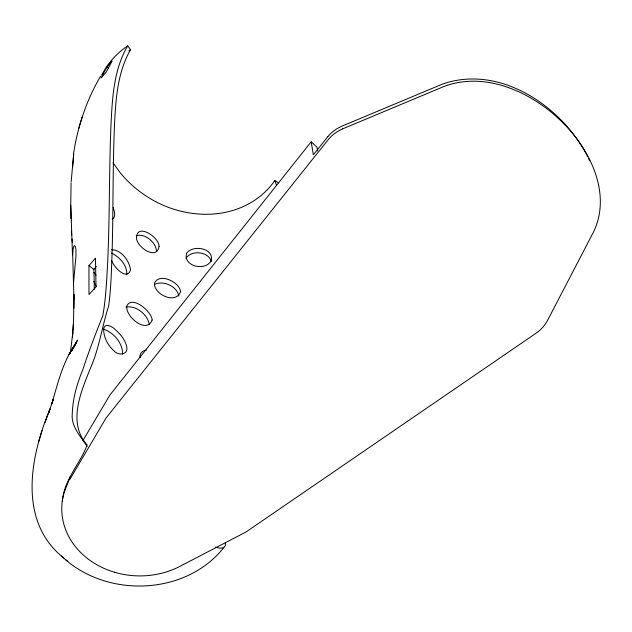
<?xml version="1.0" encoding="UTF-8"?>
<svg xmlns="http://www.w3.org/2000/svg" width="632" height="632" viewBox="0 0 632 632"><rect width="100%" height="100%" fill="white"/><g stroke="black" fill="none" stroke-linecap="round" stroke-linejoin="round"><path stroke-width="0.95" d="M73.96 308.147L73.952 294.575L73.541 320.685L72.419 337.362L73.423 324.516M72.696 166.769L73.683 154.153L71.163 181.645M156.546 251.591C156.183 242.396 145.328 233.208 136.204 235.704M73.628 281.793L76.006 255.589L75.864 248.992L75.319 246.52L74.529 245.619L73.746 246.456L73.122 248.992L72.696 255.146L73.968 299.394M71.084 182.719L70.745 205.305L72.514 254.846M62.457 501.366C63.579 480.099 80.201 463.88 87.137 444.991C66.81 422.287 81.631 390.284 91.182 366.394C99.477 347.087 102.115 326.072 108.617 306.204C110.916 289.977 111.272 273.553 111.943 257.192C113.484 210.614 112.464 163.98 114.866 117.434C116.17 94.287 118.729 70.16 130.516 49.699L127.696 45.891A82.808 78.423 6.2 0 0 105.939 67.695L101.665 75.05M72.791 332.788L70.27 353.58M122.608 354.236C122.956 343.263 113.586 332.393 103.379 329.146M73.581 153.663C77.562 126.432 86.687 99.903 100.606 76.14M114.74 572.3C94.587 566.477 76.132 552.755 67.229 533.447C63.081 524.497 61.162 514.503 61.92 504.66C62.134 494.556 67.182 485.534 70.413 476.386M126.732 274.88C127.506 265.416 119.48 256.742 111.279 252.998M73.091 348.73L75.176 344.337L71.495 351.202L77.594 340.071L68.872 354.592L76.622 342.441C63.042 360.461 57.978 382.787 51.785 404.022L53.262 399.298L48.332 413.715L49.968 409.062C30.225 456.288 17.412 521.361 63.816 558.017M82.223 116.92L78.708 128.596M42.044 430.653L38.497 442.416M44.943 422.642L49.968 409.062M185.958 258.409C191.141 249.648 208.734 251.418 211.349 261.553M186.63 253.242C182.672 266.301 205.621 271.681 211.135 260.629C214.532 248.084 192.57 244.458 186.63 253.242M127.696 45.891C114.108 68.793 112.464 96.214 111.098 122.158C109.028 168.578 109.81 215.085 107.724 261.506C106.69 279.589 105.979 297.791 102.834 315.652C95.574 333.641 88.701 351.795 82.602 370.249C76.812 384.122 72.775 398.76 72.253 413.849C70.974 426.553 80.778 436.554 87.153 446.469M82.982 440.433L109.96 394.961L311.189 141.805L317.011 147.193L317.659 150.945M69.876 479.348L106.136 417.894L328.466 139.356A36.071 33.694 -13.3 0 1 342.568 128.936M107.021 66.858L101.041 78.052L106.271 71.977L112.164 60.988L107.021 66.858L108.53 68.059M88.946 265.622L95.472 258.132L96.017 286.936L88.978 294.441L88.946 265.622L93.923 269.398L94.342 289.195M93.939 269.374L96.261 266.451M61.517 556.034C105.986 599.104 187.854 595.976 225.434 545.416L225.379 542.667M327.913 136.567L313.338 154.824L311.189 141.805M71.021 218.435L71.092 217.85M140.059 356.875L140.62 356.488M154.421 284.479C163.135 280.023 177.142 286.241 178.864 296.132M125.973 307.184C136.046 305.019 147.501 314.578 149.326 324.358M342.56 128.912L443.443 86.695C485.471 70.555 532.097 92.327 562.235 122.11C590.169 149.539 612.029 193.921 593.416 232.213L547.462 320.558A34.8 30.889 -18.4 0 1 536.631 332.827L246.069 531.939L179.741 566.454C159.872 576.7 136.03 578.588 114.645 572.276M111.501 249.751C121.297 249.569 129.568 260.961 130.532 270.156C126.361 281.122 113.555 266.428 111.69 260.708M112.22 219.241C116.375 217.029 114.234 210.875 113.199 207.407M146.395 350.136C142.595 350.294 139.238 353.659 140.059 357.586M223.752 547.604L220.197 548.244L215.512 547.17M113.025 162.811L120.262 172.812A115.443 109.652 2.1 0 0 148.378 197.429C179.725 217.274 223.009 221.334 254.767 200.202A77.333 72.854 1.5 0 0 274.794 180.562L278.665 182.869M65.609 559.557L67.798 561.453M93.939 272.487L96.072 275.244M96.309 286.525L93.805 281.509M586.591 154.492C560.197 105.149 499.09 64.172 442.289 84.151L341.936 126.171A35.89 33.543 -13.4 0 0 327.882 136.544M586.709 154.729L587.768 156.823M588.668 158.695L589.64 160.805M274.794 180.562L276.468 185.144M71.582 220.181L71.669 220.623M72.388 242.554L71.961 238.904M71.693 235.001L71.44 231.099M70.745 205.305L71.005 217.914M128.896 50.821A78.076 73.944 6.2 0 1 130.516 49.699M103.64 329.406C103.703 337.488 107.827 345.372 113.807 350.689C117.742 355.729 128.494 355.255 126.771 347.047C125.357 339.945 120.412 334.154 115.142 329.446C112.306 326.373 104.051 322.296 103.64 329.406M159.066 246.29C156.957 260.818 137.144 247.475 136.528 238.303C136.37 222.053 159.209 237.3 159.066 246.29M152.122 320.084C146.545 334.281 125.792 316.885 126.692 306.433C131.298 294.275 152.241 311.781 152.122 320.084M180.547 291.676C176.067 304.521 154.39 294.994 154.382 283.452C158.909 272.163 179.701 281.943 180.547 291.676"/></g></svg>
